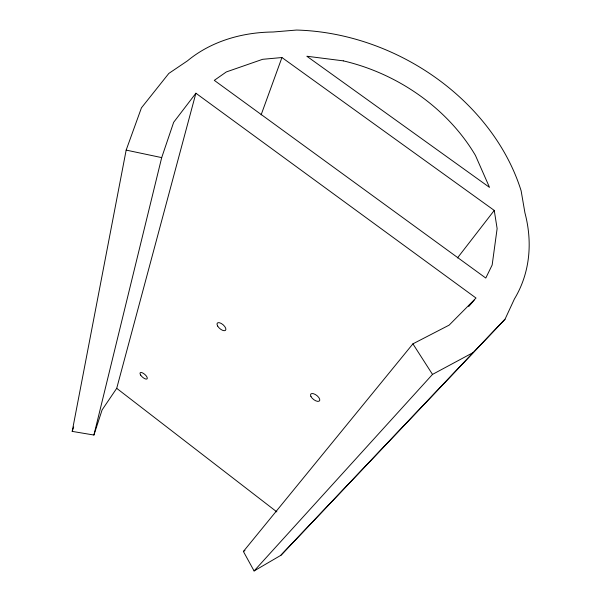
<?xml version="1.0" encoding="UTF-8"?>
<svg xmlns="http://www.w3.org/2000/svg" width="601" height="601" viewBox="0 0 601 601"><rect width="100%" height="100%" fill="white"/><g stroke="black" fill="none" stroke-linecap="round" stroke-linejoin="round"><path stroke-width="0.9" d="M72.195 431.39L126.165 150.1L141.438 107.842L168.828 73.427L187.482 60.829A155.712 123.025 24.8 0 1 273.087 32.003L296.571 30.05A210.56 169.151 27.2 0 1 521.127 190.795L524.921 212.807A157.116 125.151 30.2 0 1 514.441 298.915L505.02 319.236L280.847 555.324L254.088 570.95L243.39 551.463L412.91 343.847L449.15 325.126L476.022 298.036L195.896 93.223L173.666 122.288L161.692 157.612L93.914 435.034L72.195 431.39L73.69 426.965M93.914 435.034L102.095 409.92L116.707 388.336L195.896 93.223M261.119 114.866L281.944 57.538L494.255 210.425L497.125 228.598L492.159 265.003L485.788 278.053L214.294 80.354L226.322 71.94L262.614 59.311L281.944 57.538M457.474 257.934L494.255 210.425M468.682 306.555L474.189 300.169M254.088 570.95L432.502 374.408L473.25 352.517L505.02 319.236M280.847 555.324L473.25 352.517M243.39 551.463L244.975 550.561M126.165 150.1L161.692 157.612M116.707 388.336L276.851 511.894M412.91 343.847L432.502 374.408M343.284 60.859L306.833 56.231L489.514 187.384L475.436 155.419A175.214 140.551 27.2 0 0 343.284 60.859M140.679 375.114A4.613 1.795 41.3 0 0 146.982 378.946A4.613 1.795 41.3 0 0 143.293 373.296A4.613 1.795 41.3 0 0 140.679 375.114M217.652 326.05A5.462 2.524 40.9 0 0 225.345 330.452A5.462 2.524 40.9 0 0 221.363 323.518A5.462 2.524 40.9 0 0 217.652 326.05M310.972 396.57A5.529 2.577 37.6 0 0 319.011 401.22A5.529 2.577 37.6 0 0 315.45 394.564A5.529 2.577 37.6 0 0 310.972 396.57"/></g></svg>
